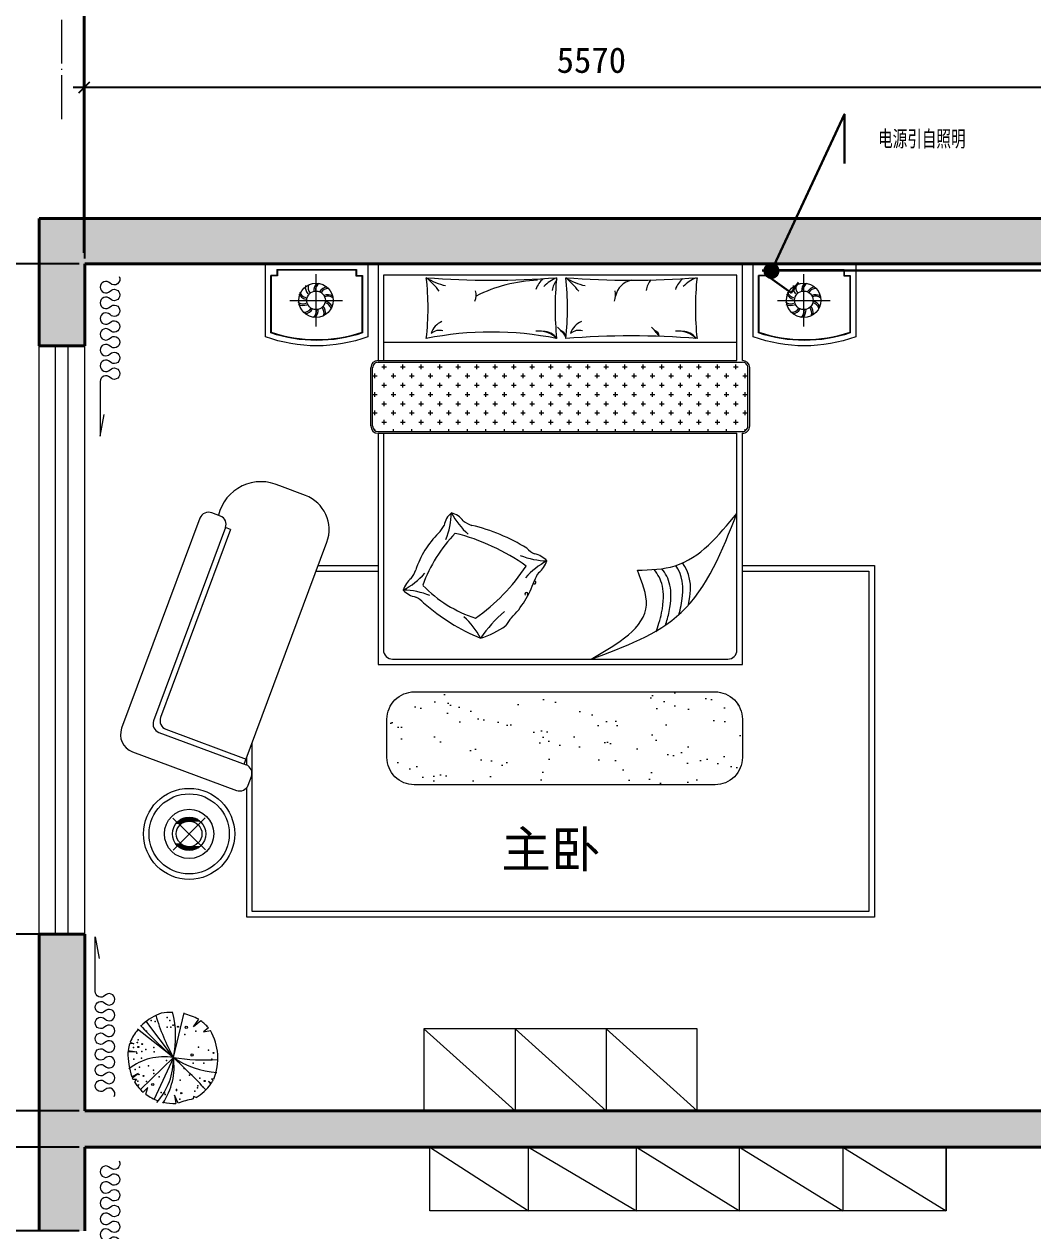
# Model space of a CAD drawing. Header units: millimetres. Extents: x -64529 to 3079702, y -28926 to 77119.
# Drawn here: x -35670 to -30133, y -16169 to -9542 of the extents above; entities that cross this region are included whole.
import ezdxf

# ---------------------------------------------------------------- set-up
doc = ezdxf.new("R2010")
doc.units = ezdxf.units.MM
doc.header["$LTSCALE"] = 10
doc.linetypes.add('ACAD_ISO04W100', pattern=[30.5, 24, -3, 0.5, -3])
doc.layers.get('0').update_dxf_attribs({"color": 255})
doc.layers.get('Defpoints').update_dxf_attribs({"color": 255})
for name, color, linetype, lineweight in [('1浅浅', 251, 'Continuous', 20), ('1灯位开关布线图', 1, 'Continuous', 30), ('A__轴线', 3, 'ACAD_ISO04W100', 0), ('平面', 45, 'Continuous', 5)]:
    doc.layers.add(name, color=color, linetype=linetype, lineweight=lineweight)
doc.styles.add('_THVAC_DIM', font='SIMPLEX', dxfattribs={"width": 0.8, "height": 3.5, "bigfont": 'HZTXT'})
doc.styles.get("Standard").update_dxf_attribs({"font": ''})
doc.styles.add('宋体', font='', dxfattribs={"height": 2.5})
doc.styles.get('Standard').set_extended_font_data('SimSun')
doc.styles.get('宋体').set_extended_font_data('SimSun')
doc.dimstyles.new('副本 外标注', dxfattribs={"dimtxt": 140, "dimasz": 60, "dimexe": 30, "dimexo": 30, "dimgap": 80, "dimtad": 1, "dimtoh": 1, "dimdec": 0, "dimtxsty": 'Standard', "dimblk": 'OBLIQUE', "dimcen": 2.5, "dimdle": 60, "dimclrd": 250, "dimclre": 250, "dimclrt": 44, "dimadec": 0, "dimazin": 0, "dimtfac": 1, "dimtdec": 0, "dimtix": 1, "dimtmove": 0, "dimatfit": 3, "dimldrblk": 'DOTSMALL', "dimfxl": 1, "dimtfill": 1, "dimarcsym": 0})

# ---------------------------------------------------------------- blocks, each defined once
blk = doc.blocks.new('20180504.162427')
h = blk.add_hatch(color=7)
h.dxf.hatch_style = 1
edge = h.paths.add_edge_path()
edge.add_arc((38.5, 38.5), 38.5, 0, 360)
at = {"color": 7}
for p, q in [((76.3, 31.3), (159.5, 147.4)), ((159.5, 147.4), (101.3, 187.2))]:
    blk.add_line(p, q, dxfattribs=at)
blk.add_circle((38.5, 38.5), 38.5, dxfattribs=at)
blk = doc.blocks.new('rrewrtewt')
at = {"layer": '平面', "color": 251, "lineweight": 0}
for p, q in [((-1155834.5, 745748.4), (-1155838, 745823.6)), ((-1155823.1, 745819.3), (-1155834.5, 745748.4)), ((-1155882.2, 745446), (-1156144.8, 745717.9)), ((-1156105.4, 745729.1), (-1156117.8, 745741.6)), ((-1156112.2, 745746), (-1156105.4, 745729.1)), ((-1156061.2, 745749.2), (-1156081, 745767.5)), ((-1156061.2, 745778.9), (-1156061.2, 745749.2)), ((-1156048.1, 745785.7), (-1156014, 745737.3)), ((-1156014, 745737.3), (-1156041.3, 745788.9)), ((-1155882.2, 745446), (-1155648.3, 745742.9)), ((-1155770.5, 745771), (-1155766.1, 745805.7)), ((-1155755.6, 745802.2), (-1155770.5, 745771)), ((-1156184.4, 745673.1), (-1156129.5, 745656.2)), ((-1156129.5, 745656.2), (-1156166.8, 745694.8)), ((-1155882.2, 745446), (-1155579.3, 745672.2)), ((-1155882.2, 745446), (-1156225.7, 745603.8)), ((-1155517.6, 745545.6), (-1155523.7, 745565.8)), ((-1155517.6, 745545.6), (-1155517.6, 745545.6)), ((-1156191.5, 745438), (-1156259.7, 745425.8)), ((-1156258, 745405.6), (-1156191.5, 745438)), ((-1155882.2, 745446), (-1155514.7, 745357.7)), ((-1156202.1, 745281.4), (-1156223.6, 745283.8)), ((-1156211.1, 745259.7), (-1156202.1, 745281.4)), ((-1155578.5, 745221), (-1155627.9, 745281)), ((-1155627.9, 745281), (-1155567, 745237.3)), ((-1156078.6, 745156.4), (-1156100.5, 745137.4)), ((-1156093.6, 745132.6), (-1156078.6, 745156.4)), ((-1156058.8, 745130.8), (-1156072.4, 745119.3)), ((-1156060.2, 745112.5), (-1156058.8, 745130.8)), ((-1155638.6, 745157), (-1155670.2, 745197.1)), ((-1155670.2, 745197.1), (-1155659, 745140.9))]:
    blk.add_line(p, q, dxfattribs=at)
for centre, radius in [((-1156020.8, 745730.6), 2.76), ((-1155794.8, 745735.1), 4.6), ((-1155757.8, 745742.2), 2.76), ((-1156104.6, 745615.7), 9.2), ((-1156033.9, 745691.3), 3.9), ((-1155770.9, 745702.9), 3.9), ((-1155615.3, 745447.3), 2.76), ((-1156175.6, 745380.6), 4.6), ((-1155632.3, 745339.7), 9.2), ((-1155628.4, 745408), 3.9), ((-1155860.5, 745291.7), 9.2), ((-1156075.3, 745188.8), 4.6), ((-1155844.2, 745116.2), 4.6)]:
    blk.add_circle(centre, radius, dxfattribs=at)
for centre, radius, start, end in [((-1155840.9, 745187.4), 633.9, 89.71384, 108.42075), ((-1156345.9, 745523.2), 470.1, 350.54413, 37.95946), ((-1155882.2, 745446), 378, 72.11954, 81.00744), ((-1155882.2, 745446), 378, 128.5615, 138.83567), ((-1155882.2, 745446), 378, 121.72693, 127.47678), ((-1155882.2, 745446), 378, 116.02716, 118.25792), ((-1152767, 742682), 4164.6, 133.21672, 138.41891), ((-1155932.8, 745396.4), 442.8, 50.60469, 66.41275), ((-1155932.8, 745396.4), 442.8, 22.50201, 45.63515), ((-1155882.2, 745446), 378, 143.07657, 160.66102), ((-1155882.2, 745446), 378, 167.34057, 183.06105), ((-1155959.1, 745965.9), 525.6, 235.23567, 278.41604), ((-1155896.2, 745976.7), 530.9, 227.78104, 271.51398), ((-1154992.6, 743806.3), 1865.5, 106.85193, 118.48157), ((-1155993.8, 745463.9), 483.2, 358.66897, 9.73409), ((-1159194.6, 748481.7), 4493.1, 312.67422, 317.49589), ((-1155283.2, 745041.5), 722.8, 145.97146, 176.28868), ((-1154274.6, 745196.9), 1626.8, 171.19258, 184.12369), ((-1155710.4, 746221), 793.8, 257.49803, 285.04647), ((-1156961.2, 745141.3), 751.3, 10.93812, 20.60135), ((-1155993.8, 745463.9), 483.2, 332.02933, 347.51674), ((-1155882.2, 745446), 378, 209.52792, 234.71856), ((-1155882.2, 745446), 378, 310.12457, 323.46903), ((-1155882.2, 745446), 378, 235.99754, 239.78923), ((-1155889.1, 745544), 464.1, 248.3732, 299.72978)]:
    blk.add_arc(centre, radius, start, end, dxfattribs=at)
for p in [(-1156076.4, 745737.9), (-1155981.9, 745760.6), (-1155961.6, 745726.2), (-1155894.6, 745772.5), (-1155845.2, 745748.1), (-1155799, 745773.3), (-1155737.2, 745736), (-1156080, 745667.3), (-1155950.2, 745649.8), (-1155888.4, 745710), (-1155831.2, 745705.6), (-1155815.2, 745672.6), (-1155665.6, 745667.7), (-1155577.7, 745629.1), (-1156172.9, 745519.8), (-1156169.6, 745546.6), (-1156041.2, 745563.7), (-1156013, 745607.6), (-1155985.9, 745609.2), (-1155836.4, 745604.3), (-1155800.6, 745607.6), (-1155586.1, 745595.6), (-1156186.4, 745513.1), (-1156152.8, 745421.2), (-1156144.5, 745419.9), (-1155907.9, 745503.6), (-1155882.2, 745446), (-1155882.2, 745446), (-1155632.7, 745467.7), (-1155631.5, 745497.1), (-1155577.8, 745475.9), (-1155552.6, 745496.4), (-1156226, 745393.6), (-1156069.2, 745390), (-1155972.9, 745357.9), (-1155693.3, 745352.4), (-1156159.8, 745268.5), (-1156132.3, 745248.4), (-1156116, 745243.5), (-1156052.5, 745229.5), (-1156028.1, 745312.4), (-1155927.4, 745282.5), (-1155797.1, 745239.7), (-1155664, 745261.4), (-1156125.7, 745201.8), (-1155928.8, 745195.8), (-1155894.6, 745129.2), (-1155821.4, 745156.8)]:
    blk.add_point(p, dxfattribs=at)
blk = doc.blocks.new('_Oblique')
at = {"color": 0, "linetype": 'ByBlock', "lineweight": -2}
blk.add_line((-0.5, -0.5), (0.5, 0.5), dxfattribs=at)
blk = doc.blocks.new('*D739')
at = {"layer": '1浅浅', "color": 250, "lineweight": -2, "transparency": 16777216}
for p, q in [((-36545.5, -16229.2), (-36545.5, -15649.2)), ((-35368, -15709.2), (-36575.5, -15709.2)), ((-35368, -16169.2), (-36575.5, -16169.2))]:
    blk.add_line(p, q, dxfattribs=at)
at = {"layer": 'Defpoints', "color": 0, "lineweight": 30, "transparency": 16777216}
for p in [(-36545.5, -15709.2), (-35338, -15709.2), (-35338, -16169.2)]:
    blk.add_point(p, dxfattribs=at)
at = {"layer": '1浅浅', "color": 250, "lineweight": -2, "transparency": 16777216, "xscale": 60, "yscale": 60, "zscale": 60}
for p, rotation in [((-36545.5, -15709.2), 90), ((-36545.5, -16169.2), 270)]:
    blk.add_blockref('_Oblique', p, dxfattribs=dict(at, rotation=rotation))
at = {"layer": '1浅浅', "color": 44, "transparency": 16777216, "insert": (-36695.5, -15939.2), "char_height": 140, "attachment_point": 5, "rotation": 90, "bg_fill": 3, "box_fill_scale": 1.1, "bg_fill_color": 256, "bg_fill_true_color": 13158600, "bg_fill_transparency": 10744012}
blk.add_mtext('460', dxfattribs=at)
blk = doc.blocks.new('_DotSmall')
at = {"color": 0, "linetype": 'ByBlock', "const_width": 0.5}
blk.add_lwpolyline([(-0.0625, 0, 1), (0.0625, 0, 1)], format="xyb", close=True, dxfattribs=at)
blk = doc.blocks.new('*D740')
at = {"layer": '1浅浅', "color": 250, "lineweight": -2, "transparency": 16777216}
for p, q in [((-36362.5, -15569.2), (-36362.5, -14479.2)), ((-35368, -14539.2), (-36392.5, -14539.2)), ((-35368, -15509.2), (-36392.5, -15509.2))]:
    blk.add_line(p, q, dxfattribs=at)
at = {"layer": 'Defpoints', "color": 0, "lineweight": 30, "transparency": 16777216}
for p in [(-36362.5, -14539.2), (-35338, -14539.2), (-35338, -15509.2)]:
    blk.add_point(p, dxfattribs=at)
at = {"layer": '1浅浅', "color": 250, "lineweight": -2, "transparency": 16777216, "xscale": 60, "yscale": 60, "zscale": 60}
for p, rotation in [((-36362.5, -14539.2), 90), ((-36362.5, -15509.2), 270)]:
    blk.add_blockref('_Oblique', p, dxfattribs=dict(at, rotation=rotation))
at = {"layer": '1浅浅', "color": 44, "transparency": 16777216, "insert": (-36512.5, -15024.2), "char_height": 140, "attachment_point": 5, "rotation": 90, "bg_fill": 3, "box_fill_scale": 1.1, "bg_fill_color": 256, "bg_fill_true_color": 13158600, "bg_fill_transparency": 3955916}
blk.add_mtext('970', dxfattribs=at)
blk = doc.blocks.new('*D745')
at = {"layer": '1浅浅', "color": 250, "lineweight": -2, "transparency": 16777216}
for p, q in [((-36807.8, -21429.2), (-36807.8, -15649.2)), ((-35368, -15709.2), (-36837.8, -15709.2)), ((-35368, -21369.2), (-36837.8, -21369.2))]:
    blk.add_line(p, q, dxfattribs=at)
at = {"layer": 'Defpoints', "color": 0, "lineweight": 30, "transparency": 16777216}
for p in [(-36807.8, -15709.2), (-35338, -15709.2), (-35338, -21369.2)]:
    blk.add_point(p, dxfattribs=at)
at = {"layer": '1浅浅', "color": 250, "lineweight": -2, "transparency": 16777216, "xscale": 60, "yscale": 60, "zscale": 60}
for p, rotation in [((-36807.8, -15709.2), 90), ((-36807.8, -21369.2), 270)]:
    blk.add_blockref('_Oblique', p, dxfattribs=dict(at, rotation=rotation))
at = {"layer": '1浅浅', "color": 44, "transparency": 16777216, "insert": (-36957.8, -18539.2), "char_height": 140, "attachment_point": 5, "rotation": 90, "bg_fill": 3, "box_fill_scale": 1.1, "bg_fill_color": 256, "bg_fill_true_color": 13158600, "bg_fill_transparency": 10750780}
blk.add_mtext('5480', dxfattribs=at)
blk = doc.blocks.new('*D746')
at = {"layer": '1浅浅', "color": 250, "lineweight": -2, "transparency": 16777216}
for p, q in [((-36808.5, -10799.2), (-36808.5, -15569.2)), ((-35368, -10859.2), (-36838.5, -10859.2)), ((-35368, -15509.2), (-36838.5, -15509.2))]:
    blk.add_line(p, q, dxfattribs=at)
at = {"layer": 'Defpoints', "color": 0, "lineweight": 30, "transparency": 16777216}
for p in [(-35338, -10859.2), (-36808.5, -15509.2), (-35338, -15509.2)]:
    blk.add_point(p, dxfattribs=at)
at = {"layer": '1浅浅', "color": 250, "lineweight": -2, "transparency": 16777216, "xscale": 60, "yscale": 60, "zscale": 60}
for p, rotation in [((-36808.5, -10859.2), 90), ((-36808.5, -15509.2), 270)]:
    blk.add_blockref('_Oblique', p, dxfattribs=dict(at, rotation=rotation))
at = {"layer": '1浅浅', "color": 44, "transparency": 16777216, "insert": (-36958.5, -13184.2), "char_height": 140, "attachment_point": 5, "rotation": 90, "bg_fill": 3, "box_fill_scale": 1.1, "bg_fill_color": 256, "bg_fill_true_color": 13158600, "bg_fill_transparency": 16434896}
blk.add_mtext('4650', dxfattribs=at)
blk = doc.blocks.new('*D747')
at = {"layer": '1浅浅', "color": 250, "lineweight": -2, "transparency": 16777216}
for p, q in [((-35341.9, -10797.6), (-35341.9, -9861.1)), ((-29771.9, -10797.6), (-29771.9, -9861.1)), ((-29711.9, -9891.1), (-35401.9, -9891.1))]:
    blk.add_line(p, q, dxfattribs=at)
at = {"layer": 'Defpoints', "color": 0, "lineweight": 30, "transparency": 16777216}
for p in [(-35341.9, -9891.1), (-35341.9, -10827.6), (-29771.9, -10827.6)]:
    blk.add_point(p, dxfattribs=at)
at = {"layer": '1浅浅', "color": 250, "lineweight": -2, "transparency": 16777216, "xscale": 60, "yscale": 60, "zscale": 60, "rotation": 180}
blk.add_blockref('_Oblique', (-35341.9, -9891.1), dxfattribs=at)
at = {"layer": '1浅浅', "color": 250, "lineweight": -2, "transparency": 16777216, "xscale": 60, "yscale": 60, "zscale": 60}
blk.add_blockref('_Oblique', (-29771.9, -9891.1), dxfattribs=at)
at = {"layer": '1浅浅', "color": 44, "transparency": 16777216, "insert": (-32556.9, -9741.1), "char_height": 140, "attachment_point": 5, "bg_fill": 3, "box_fill_scale": 1.1, "bg_fill_color": 256, "bg_fill_true_color": 13158600, "bg_fill_transparency": 3211264}
blk.add_mtext('5570', dxfattribs=at)
blk = doc.blocks.new('*D748')
at = {"layer": '1浅浅', "color": 250, "lineweight": -2, "transparency": 16777216}
for p, q in [((-35338, -10829.2), (-35338, -8928)), ((-17858, -10829.2), (-17858, -8928)), ((-35398, -8958), (-17798, -8958))]:
    blk.add_line(p, q, dxfattribs=at)
at = {"layer": 'Defpoints', "color": 0, "lineweight": 30, "transparency": 16777216}
for p in [(-17858, -8958), (-35338, -10859.2), (-17858, -10859.2)]:
    blk.add_point(p, dxfattribs=at)
at = {"layer": '1浅浅', "color": 250, "lineweight": -2, "transparency": 16777216, "xscale": 60, "yscale": 60, "zscale": 60, "rotation": 180}
blk.add_blockref('_Oblique', (-35338, -8958), dxfattribs=at)
at = {"layer": '1浅浅', "color": 250, "lineweight": -2, "transparency": 16777216, "xscale": 60, "yscale": 60, "zscale": 60}
blk.add_blockref('_Oblique', (-17858, -8958), dxfattribs=at)
at = {"layer": '1浅浅', "color": 44, "transparency": 16777216, "insert": (-26598, -8808), "char_height": 140, "attachment_point": 5, "bg_fill": 3, "box_fill_scale": 1.1, "bg_fill_color": 256, "bg_fill_true_color": 13158600, "bg_fill_transparency": 14234132}
blk.add_mtext('17330', dxfattribs=at)
blk = doc.blocks.new('*D751')
at = {"layer": '1浅浅', "color": 250, "lineweight": -2, "transparency": 16777216}
for p, q in [((-35401.9, -9393.5), (-29711.9, -9393.5)), ((-35341.9, -10797.6), (-35341.9, -9363.5)), ((-29771.9, -10797.6), (-29771.9, -9363.5))]:
    blk.add_line(p, q, dxfattribs=at)
at = {"layer": 'Defpoints', "color": 0, "lineweight": 30, "transparency": 16777216}
for p in [(-29771.9, -9393.5), (-35341.9, -10827.6), (-29771.9, -10827.6)]:
    blk.add_point(p, dxfattribs=at)
at = {"layer": '1浅浅', "color": 250, "lineweight": -2, "transparency": 16777216, "xscale": 60, "yscale": 60, "zscale": 60, "rotation": 180}
blk.add_blockref('_Oblique', (-35341.9, -9393.5), dxfattribs=at)
at = {"layer": '1浅浅', "color": 250, "lineweight": -2, "transparency": 16777216, "xscale": 60, "yscale": 60, "zscale": 60}
blk.add_blockref('_Oblique', (-29771.9, -9393.5), dxfattribs=at)
at = {"layer": '1浅浅', "color": 44, "transparency": 16777216, "insert": (-32556.9, -9243.5), "char_height": 140, "attachment_point": 5, "bg_fill": 3, "box_fill_scale": 1.1, "bg_fill_color": 256, "bg_fill_true_color": 13158600, "bg_fill_transparency": 14241356}
blk.add_mtext('5570', dxfattribs=at)
blk = doc.blocks.new('*D764')
at = {"layer": '1浅浅', "color": 250, "lineweight": -2, "transparency": 16777216}
for p, q in [((-36808.5, -15509.2), (-36808.5, -15449.2)), ((-35368, -15509.2), (-36838.5, -15509.2)), ((-36808.5, -15509.2), (-36808.5, -15709.2)), ((-35368, -15709.2), (-36838.5, -15709.2)), ((-36808.5, -15709.2), (-36808.5, -15769.2))]:
    blk.add_line(p, q, dxfattribs=at)
at = {"layer": 'Defpoints', "color": 0, "lineweight": 30, "transparency": 16777216}
for p in [(-35338, -15509.2), (-36808.5, -15709.2), (-35338, -15709.2)]:
    blk.add_point(p, dxfattribs=at)
at = {"layer": '1浅浅', "color": 250, "lineweight": -2, "transparency": 16777216, "xscale": 60, "yscale": 60, "zscale": 60}
for p, rotation in [((-36808.5, -15509.2), 270), ((-36808.5, -15709.2), 90)]:
    blk.add_blockref('_Oblique', p, dxfattribs=dict(at, rotation=rotation))
at = {"layer": '1浅浅', "color": 44, "transparency": 16777216, "insert": (-36958.5, -15609.2), "char_height": 140, "attachment_point": 5, "rotation": 90, "bg_fill": 3, "box_fill_scale": 1.1, "bg_fill_color": 256, "bg_fill_true_color": 13158600, "bg_fill_transparency": 16434896}
blk.add_mtext('200', dxfattribs=at)
blk = doc.blocks.new('20180421.144813')
at = {"layer": 'A__轴线'}
blk.add_line((3099.5, 18862.8), (3099.5, 20468.2), dxfattribs=at)

msp = doc.modelspace()

# ---------------------------------------------------------------- hatches: boundary and pattern name
at = {"layer": '1浅浅'}
h = msp.add_hatch(color=251, dxfattribs=at)
h.dxf.hatch_style = 1
h.paths.add_polyline_path([(-35588, -10609.2), (-17608, -10609.2), (-17608, -11309.2), (-17858, -11309.2), (-17858, -10859.2), (-35338, -10859.2), (-35338, -11309.2), (-35588, -11309.2)])
h = msp.add_hatch(dxfattribs=at)
h.set_pattern_fill('CROSS', color=251, scale=8)
h.set_pattern_definition([(0, (-33757.65, -11779.18), (50.8, 50.8), [25.4, -76.2]), (90, (-33744.95, -11791.88), (-50.8, 50.8), [25.4, -76.2])])
h.paths.add_polyline_path([(-31727.7, -11779.2, 0.410084), (-31697.7, -11749), (-31697.7, -11429.4, 0.410199), (-31727.7, -11399.2), (-33727.7, -11399.2, 0.410199), (-33757.7, -11429.4), (-33757.7, -11749, 0.410084), (-33727.7, -11779.2)])
at = {"layer": '1浅浅', "lineweight": 5}
h = msp.add_hatch(dxfattribs=at)
h.set_pattern_fill('AR-SAND', color=251, scale=100, angle=-126.84982, style=0)
h.set_pattern_definition([(269.349818, (-2550936.82, 2398673.3), (-200.614589, -140.353548), [0, -193.04, 0, -215.9, 0, -206.375]), (299.349818, (-2550936.82, 2398673.3), (-152.011425, -394.803595), [0, -104.14, 0, -173.99, 0, -66.675]), (339.349818, (-2551030.5, 2398798.3), (236.611789, -316.911044), [0, -63.5, 0, -228.6, 0, -298.45]), (349.349818, (-2551030.5, 2398798.3), (139.764723, -372.350382), [0, -31.75, 0, -149.86, 0, -171.45])])
h.paths.add_polyline_path([(-33528.8, -13719.4, -0.414214), (-33678.8, -13569.4), (-33678.8, -13359.2, -0.414214), (-33528.8, -13209.2), (-31878, -13209.2, -0.414214), (-31728, -13359.2), (-31728, -13569.4, -0.414214), (-31878, -13719.4)])
at = {"layer": '1浅浅'}
h = msp.add_hatch(color=251, dxfattribs=at)
h.dxf.hatch_style = 1
h.paths.add_polyline_path([(-35588, -14539.2), (-35338, -14539.2), (-35338, -16169.2), (-35588, -16169.2)])
h = msp.add_hatch(color=251, dxfattribs=at)
h.dxf.hatch_style = 1
h.paths.add_polyline_path([(-35338, -15509.2), (-29568, -15509.2), (-29568, -15709.2), (-35338, -15709.2)])

# ---------------------------------------------------------------- linework, layer by layer
at = {"layer": '1浅浅', "color": 251, "lineweight": 40}
for p, q in [((-35588, -10609.2), (-17608, -10609.2)), ((-35588, -10609.2), (-35588, -11309.2)), ((-35338, -10859.2), (-25588, -10859.2)), ((-35338, -10859.2), (-35338, -11309.2)), ((-35588, -11309.2), (-35338, -11309.2)), ((-35588, -14539.2), (-35338, -14539.2)), ((-35588, -14539.2), (-35588, -16169.2)), ((-35338, -14539.2), (-35338, -15509.2)), ((-35338, -15509.2), (-29768, -15509.2)), ((-35338, -15709.2), (-29568, -15709.2)), ((-35338, -15709.2), (-35338, -16169.2))]:
    msp.add_line(p, q, dxfattribs=at)
at = {"layer": '1浅浅', "color": 251, "lineweight": 20}
for p, q in [((-33728, -10859.2), (-33728, -11389.2)), ((-33728, -10859.2), (-31728, -10859.2)), ((-31728, -11389.2), (-31728, -10859.2)), ((-33727.7, -11389.2), (-31758, -11389.2)), ((-33767.7, -11749), (-33767.7, -11429.4)), ((-31687.7, -11749), (-31687.7, -11429.4)), ((-33728, -11789.2), (-33728, -13059.2)), ((-33727.7, -11789.2), (-31758, -11789.2)), ((-31728, -13059.2), (-31728, -11789.2)), ((-34126.6, -12130.7), (-34267.2, -12078.4)), ((-34706.3, -12255.1), (-35135.4, -13409.3)), ((-34593.5, -12243.7), (-34640.4, -12226.3)), ((-34565.7, -12307.4), (-34960, -13367.8)), ((-34461.9, -13606.3), (-34008.8, -12387.8)), ((-33728, -13059.2), (-31728, -13059.2)), ((-34930.5, -13432.1), (-34452.5, -13609.8)), ((-35076.5, -13537.8), (-34504.8, -13750.4)), ((-34440.5, -13721), (-34423, -13674.1)), ((-32975.7, -15059.2), (-32975.7, -15509.2)), ((-32475.7, -15059.2), (-32475.7, -15509.2)), ((-32902.5, -16059.2), (-32902.5, -15709.2)), ((-32309.5, -16059.2), (-32309.5, -15709.2)), ((-31176.4, -15709.2), (-31176.4, -16059.2)), ((-30609.9, -16059.2), (-30609.9, -15709.2))]:
    msp.add_line(p, q, dxfattribs=at)
at = {"layer": '1浅浅', "color": 251, "lineweight": 5}
for p, q in [((-34282.9, -10922.2), (-34315.9, -10922.2)), ((-34279.9, -10925.2), (-34315.9, -10925.2)), ((-34282.9, -10889.2), (-34282.9, -10922.2)), ((-34279.9, -10889.2), (-34279.9, -10925.2)), ((-34068, -11203.4), (-34068, -10915)), ((-33849.2, -10889.2), (-33849.2, -10925.2)), ((-33849.2, -10925.2), (-33813.2, -10925.2)), ((-33846.2, -10889.2), (-33846.2, -10922.2)), ((-33846.2, -10922.2), (-33813.2, -10922.2)), ((-33698, -10921), (-33698, -11389.2)), ((-31758, -11389.2), (-31758, -10921)), ((-31605.6, -10922.2), (-31638.6, -10922.2)), ((-31602.6, -10925.2), (-31638.6, -10925.2)), ((-31605.6, -10889.2), (-31605.6, -10922.2)), ((-31602.6, -10889.2), (-31602.6, -10925.2)), ((-31390.8, -11203.4), (-31390.8, -10915)), ((-31171.9, -10889.2), (-31171.9, -10925.2)), ((-31171.9, -10925.2), (-31135.9, -10925.2)), ((-31168.9, -10889.2), (-31168.9, -10922.2)), ((-31168.9, -10922.2), (-31135.9, -10922.2)), ((-34212.2, -11059.2), (-33923.8, -11059.2)), ((-31535, -11059.2), (-31246.6, -11059.2)), ((-33757.7, -11749), (-33757.7, -11429.4)), ((-31697.7, -11749), (-31697.7, -11429.4)), ((-33727.7, -11779.2), (-31727.7, -11779.2)), ((-33698, -11789.2), (-33698, -12979.2)), ((-31758, -12979.2), (-31758, -11789.2)), ((-34537.6, -12317.9), (-34921.4, -13350.1)), ((-34537.6, -12317.9), (-34565.7, -12307.4)), ((-33648, -13029.2), (-31808, -13029.2)), ((-34891.9, -13414.4), (-34451.4, -13578.2)), ((-34855.1, -13902.7), (-34674.5, -14075.9)), ((-34676.3, -13900.8), (-34853.3, -14077.7)), ((-34711.3, -13914.8), (-34818.3, -13914.8)), ((-34714.4, -13912.6), (-34815.2, -13912.6)), ((-34717.7, -13910.5), (-34811.8, -13910.5)), ((-34721.5, -13908.4), (-34808.1, -13908.4)), ((-34805.9, -13907.3), (-34805.9, -13932)), ((-34725.7, -13906.3), (-34803.9, -13906.3)), ((-34803.8, -13906.2), (-34803.8, -13930.5)), ((-34801.6, -13905.3), (-34801.6, -13929.2)), ((-34799.5, -13904.4), (-34799.5, -13927.9)), ((-34730.6, -13904.2), (-34799, -13904.2)), ((-34797.4, -13903.5), (-34797.4, -13926.8)), ((-34795.3, -13902.8), (-34795.3, -13925.7)), ((-34793.2, -13902), (-34793.2, -13924.7)), ((-34736.4, -13902), (-34793.2, -13902)), ((-34791.1, -13901.4), (-34791.1, -13923.8)), ((-34788.9, -13900.8), (-34788.9, -13923)), ((-34786.8, -13900.2), (-34770.5, -13922.3)), ((-34784.7, -13899.7), (-34784.7, -13921.6)), ((-34782.6, -13899.3), (-34782.6, -13921)), ((-34780.5, -13898.9), (-34780.5, -13920.5)), ((-34778.3, -13898.5), (-34778.3, -13920.1)), ((-34776.2, -13898.3), (-34776.2, -13919.7)), ((-34774.1, -13898), (-34774.1, -13919.4)), ((-34772, -13897.8), (-34772, -13919.1)), ((-34769.9, -13897.7), (-34769.9, -13918.9)), ((-34767.7, -13897.6), (-34767.7, -13918.8)), ((-34765.6, -13897.5), (-34765.6, -13918.8)), ((-34763.5, -13897.5), (-34763.5, -13918.8)), ((-34761.4, -13897.6), (-34761.4, -13918.8)), ((-34759.3, -13897.7), (-34759.3, -13919)), ((-34757.1, -13897.9), (-34757.1, -13919.2)), ((-34755, -13898.1), (-34755, -13919.4)), ((-34752.9, -13898.3), (-34752.9, -13919.8)), ((-34750.8, -13898.6), (-34750.8, -13920.2)), ((-34805.5, -13931.7), (-34836.2, -13931.7)), ((-34802.3, -13929.6), (-34834.4, -13929.6)), ((-34798.7, -13927.5), (-34832.6, -13927.5)), ((-34794.6, -13925.3), (-34830.6, -13925.3)), ((-34789.5, -13923.2), (-34828.5, -13923.2)), ((-34782.9, -13921.1), (-34826.2, -13921.1)), ((-34770.6, -13919), (-34823.7, -13919)), ((-34708.4, -13916.9), (-34821.1, -13916.9)), ((-34705.8, -13919), (-34759, -13919)), ((-34806.5, -14046.1), (-34836.8, -14046.1)), ((-34805.5, -14046.9), (-34836.2, -14046.9)), ((-34803.5, -14048.3), (-34835.1, -14048.3)), ((-34805.9, -14046.6), (-34805.9, -14071.3)), ((-34805.9, -14071.3), (-34805.9, -14046.6)), ((-34803.8, -14072.3), (-34803.8, -14048.1)), ((-34802.3, -14049), (-34834.4, -14049)), ((-34800, -14050.4), (-34833.2, -14050.4)), ((-34798.7, -14051.1), (-34832.6, -14051.1)), ((-34796.1, -14052.5), (-34831.3, -14052.5)), ((-34794.6, -14053.2), (-34830.6, -14053.2)), ((-34791.4, -14054.6), (-34829.2, -14054.6)), ((-34789.5, -14055.3), (-34828.5, -14055.3)), ((-34785.4, -14056.7), (-34827, -14056.7)), ((-34782.9, -14057.5), (-34826.2, -14057.5)), ((-34776.4, -14058.8), (-34824.6, -14058.8)), ((-34770.6, -14059.6), (-34823.7, -14059.6)), ((-34707.5, -14061), (-34822, -14061)), ((-34708.4, -14061.7), (-34821.1, -14061.7)), ((-34710.3, -14063.1), (-34819.3, -14063.1)), ((-34711.3, -14063.8), (-34818.3, -14063.8)), ((-34713.3, -14065.2), (-34816.3, -14065.2)), ((-34714.4, -14065.9), (-34815.2, -14065.9)), ((-34716.6, -14067.3), (-34813, -14067.3)), ((-34717.7, -14068), (-34811.8, -14068)), ((-34720.2, -14069.4), (-34809.4, -14069.4)), ((-34721.5, -14070.2), (-34808.1, -14070.2)), ((-34724.2, -14071.6), (-34805.4, -14071.6)), ((-34725.7, -14072.3), (-34803.9, -14072.3)), ((-34801.6, -14073.3), (-34801.6, -14049.4)), ((-34799.5, -14074.2), (-34799.5, -14050.7)), ((-34797.4, -14075), (-34797.4, -14051.8)), ((-34795.3, -14075.8), (-34795.3, -14052.9)), ((-34793.2, -14076.5), (-34793.2, -14053.8)), ((-34791.1, -14077.2), (-34791.1, -14054.7)), ((-34788.9, -14077.8), (-34788.9, -14055.5)), ((-34786.8, -14078.3), (-34786.8, -14056.3)), ((-34784.7, -14078.8), (-34784.7, -14056.9)), ((-34782.6, -14079.3), (-34782.6, -14057.5)), ((-34780.5, -14079.7), (-34780.5, -14058)), ((-34778.3, -14080), (-34778.3, -14058.5)), ((-34776.2, -14080.3), (-34776.2, -14058.9)), ((-34774.1, -14080.5), (-34774.1, -14059.2)), ((-34772, -14080.7), (-34772, -14059.4)), ((-34769.9, -14080.9), (-34769.9, -14059.6)), ((-34767.7, -14081), (-34767.7, -14059.7)), ((-34765.6, -14081), (-34765.6, -14059.8)), ((-34763.5, -14081), (-34763.5, -14059.8)), ((-34761.4, -14081), (-34761.4, -14059.7)), ((-34759.3, -14080.9), (-34759.3, -14059.6)), ((-34705.8, -14059.6), (-34759, -14059.6)), ((-34757.1, -14080.7), (-34757.1, -14059.4)), ((-34755, -14080.5), (-34755, -14059.1)), ((-34752.9, -14080.3), (-34752.9, -14058.8)), ((-34750.8, -14079.9), (-34750.8, -14058.4)), ((-33475.7, -15059.2), (-32975.7, -15509.2)), ((-32975.7, -15059.2), (-32475.7, -15509.2)), ((-32475.7, -15059.2), (-31975.7, -15509.2)), ((-33443, -15709.2), (-32902.5, -16059.2)), ((-32902.5, -15709.2), (-32309.5, -16059.2)), ((-32309.5, -15709.2), (-31743, -16059.2)), ((-31743, -15709.2), (-31176.4, -16059.2)), ((-31176.4, -15709.2), (-30609.9, -16059.2))]:
    msp.add_line(p, q, dxfattribs=at)
at = {"layer": '1浅浅', "color": 251, "lineweight": 0}
for p, q in [((-32878, -10921), (-33698, -10921)), ((-32878, -10921), (-33653.4, -10921)), ((-31758, -10921), (-32878, -10921)), ((-35498, -14539.2), (-35498, -11309.2)), ((-35428, -14539.2), (-35428, -11309.2)), ((-33698, -11289.2), (-31758, -11289.2)), ((-33727.7, -11399.2), (-31727.7, -11399.2))]:
    msp.add_line(p, q, dxfattribs=at)
at = {"layer": '1浅浅', "color": 251, "lineweight": 15}
for p, q in [((-35588, -14539.2), (-35588, -11309.2)), ((-35338, -14539.2), (-35338, -11309.2))]:
    msp.add_line(p, q, dxfattribs=at)
at = {"layer": '1浅浅', "color": 251, "lineweight": 15, "ltscale": 50}
msp.add_line((-31743, -16059.2), (-31743, -15709.2), dxfattribs=at)
at = {"layer": '1浅浅', "color": 251, "lineweight": 20}
for points in [[(-34345.9, -11259.2), (-34345.9, -10859.2), (-33783.2, -10859.2), (-33783.2, -11259.2, -0.177717)], [(-31668.6, -11259.2), (-31668.6, -10859.2), (-31105.9, -10859.2), (-31105.9, -11259.2, -0.177717)], [(-31728, -13359.2), (-31728, -13569.4, -0.414214), (-31878, -13719.4), (-33528.8, -13719.4, -0.414214), (-33678.8, -13569.4), (-33678.8, -13359.2, -0.414214), (-33528.8, -13209.2), (-31878, -13209.2, -0.414214)]]:
    msp.add_lwpolyline(points, format="xyb", close=True, dxfattribs=at)
at = {"layer": '1浅浅', "color": 251, "ltscale": 0.5}
for points in [[(-35149.5, -10927.5, -0.892379), (-35199.1, -10965, 2.5), (-35199.1, -11008.2, -2.5), (-35199.1, -11051.4, 0.677033), (-35253.1, -11073, 0.677033), (-35199.1, -11094.6, -2.5), (-35199.1, -11137.8, 2.5), (-35199.1, -11181, -2.5), (-35199.1, -11224.2, 2.5), (-35199.1, -11267.4, -2.5), (-35199.1, -11310.6, 2.5), (-35199.1, -11353.8, -2.5), (-35199.1, -11397, 2.5), (-35199.1, -11440.2, -2.5), (-35199.1, -11483.4, 0.677033), (-35253.1, -11505), (-35253.1, -11805.3), (-35231.3, -11685.6)], [(-35177, -15432.1, 0.892379), (-35226.6, -15394.5, -2.5), (-35226.6, -15351.3, 2.5), (-35226.6, -15308.1, -0.677033), (-35280.6, -15286.5, -0.677033), (-35226.6, -15264.9, 2.5), (-35226.6, -15221.7, -2.5), (-35226.6, -15178.5, 2.5), (-35226.6, -15135.3, -2.5), (-35226.6, -15092.1, 2.5), (-35226.6, -15048.9, -2.5), (-35226.6, -15005.7, 2.5), (-35226.6, -14962.5, -2.5), (-35226.6, -14919.3, 2.5), (-35226.6, -14876.1, -0.677033), (-35280.6, -14854.5), (-35280.6, -14554.2), (-35258.8, -14673.9)], [(-35149.5, -15785, -0.892379), (-35199.1, -15822.5, 2.5), (-35199.1, -15865.7, -2.5), (-35199.1, -15908.9, 0.677033), (-35253.1, -15930.5, 0.677033), (-35199.1, -15952.1, -2.5), (-35199.1, -15995.3, 2.5), (-35199.1, -16038.5, -2.5), (-35199.1, -16081.7, 2.5), (-35199.1, -16124.9, -2.5), (-35199.1, -16168.1, 2.5), (-35199.1, -16211.3, -2.5), (-35199.1, -16254.5, 2.5), (-35199.1, -16297.7, -2.5), (-35199.1, -16340.9, 0.677033), (-35253.1, -16362.5), (-35253.1, -16662.8), (-35231.3, -16543.1)]]:
    msp.add_lwpolyline(points, format="xyb", dxfattribs=at)
at = {"layer": '1浅浅', "color": 251, "lineweight": 5}
for points in [[(-33813.2, -10922.2), (-33813.2, -11238.2, -0.162868), (-34315.9, -11238.2), (-34315.9, -10922.2)], [(-33816.2, -10922.2), (-33816.2, -11236.1, -0.161328), (-34312.9, -11236.1), (-34312.9, -10922.2)], [(-31135.9, -10922.2), (-31135.9, -11238.2, -0.162868), (-31638.6, -11238.2), (-31638.6, -10922.2)], [(-31138.9, -10922.2), (-31138.9, -11236.1, -0.161328), (-31635.6, -11236.1), (-31635.6, -10922.2)]]:
    msp.add_lwpolyline(points, format="xyb", dxfattribs=at)
for points in [[(-34282.9, -10889.2), (-33846.2, -10889.2)], [(-34282.9, -10892.2), (-33846.2, -10892.2)], [(-31605.6, -10889.2), (-31168.9, -10889.2)], [(-31605.6, -10892.2), (-31168.9, -10892.2)]]:
    msp.add_lwpolyline(points, dxfattribs=at)
at = {"layer": '1浅浅', "color": 251, "lineweight": 20}
for points in [[(-31728, -12515.9), (-31003.4, -12515.9), (-31003.4, -14446), (-34448.1, -14446), (-34448.1, -13994.4)], [(-34056.4, -12515.9), (-33728, -12515.9)], [(-31728, -12545.9), (-31033.4, -12545.9), (-31033.4, -14416), (-34418.1, -14416), (-34418.1, -13488.5)], [(-34067.5, -12545.9), (-33728, -12545.9)], [(-34448.1, -13611.7), (-34448.1, -13569.2)], [(-34448.1, -13994.4), (-34448.1, -13734.5)]]:
    msp.add_lwpolyline(points, dxfattribs=at)
for points in [[(-33475.7, -15509.2), (-31975.7, -15509.2), (-31975.7, -15059.2), (-33475.7, -15059.2)], [(-33443, -15709.2), (-30609.9, -15709.2), (-30609.9, -16059.2), (-33443, -16059.2)]]:
    msp.add_lwpolyline(points, close=True, dxfattribs=at)
at = {"layer": '1浅浅', "color": 251, "lineweight": 5}
for centre, radius in [((-34068, -11059.2), 94.2), ((-31390.8, -11059.2), 94.2), ((-34068, -11059.2), 51), ((-31390.8, -11059.2), 51), ((-34764.8, -13989.3), 220), ((-34764.8, -13989.3), 91.7), ((-34764.8, -13989.3), 70.5)]:
    msp.add_circle(centre, radius, dxfattribs=at)
at = {"layer": '1浅浅', "color": 251, "lineweight": 20}
for radius in [250, 135.5]:
    msp.add_circle((-34764.8, -13989.3), radius, dxfattribs=at)
at = {"layer": '1浅浅', "color": 251, "lineweight": 5}
for centre, radius, start, end in [((-34066.6, -10986), 60.5, 172.17003, 218.48975), ((-34065.6, -10989.9), 46.2, 160.30017, 220.53802), ((-34019.8, -11007), 60.5, 136.17003, 182.48975), ((-34025.4, -11004.6), 46.2, 124.30017, 184.53802), ((-33998.3, -11045.3), 60.5, 100.17003, 146.48975), ((-34001.4, -11040.1), 46.2, 88.30017, 148.53802), ((-31389.3, -10986), 60.5, 172.17003, 218.48975), ((-31388.4, -10989.9), 46.2, 160.30017, 220.53802), ((-31342.6, -11007), 60.5, 136.17003, 182.48975), ((-31348.1, -11004.6), 46.2, 124.30017, 184.53802), ((-31321.1, -11045.3), 60.5, 100.17003, 146.48975), ((-31324.2, -11040.1), 46.2, 88.30017, 148.53802), ((-34109.6, -10994.6), 60.5, 208.17003, 254.48975), ((-34113.6, -10999.1), 46.2, 196.30017, 256.53802), ((-34003.5, -11088.9), 60.5, 64.17003, 110.48975), ((-34002.9, -11082.9), 46.2, 52.30017, 112.53802), ((-34033.3, -11121.2), 60.5, 28.17003, 74.48975), ((-31432.4, -10994.6), 60.5, 208.17003, 254.48975), ((-31436.4, -10999.1), 46.2, 196.30017, 256.53802), ((-31326.3, -11088.9), 60.5, 64.17003, 110.48975), ((-31325.7, -11082.9), 46.2, 52.30017, 112.53802), ((-31356.1, -11121.2), 60.5, 28.17003, 74.48975), ((-34140, -11032.9), 46.2, 232.30017, 292.53802), ((-34139.4, -11026.8), 60.5, 244.17003, 290.48975), ((-34134.6, -11078.3), 46.2, 268.30017, 328.53802), ((-34137.7, -11073), 60.5, 280.17003, 326.48975), ((-34110.7, -11113.8), 46.2, 304.30017, 4.53802), ((-34116.3, -11111.4), 60.5, 316.17003, 2.48975), ((-34070.5, -11128.4), 46.2, 340.30017, 40.53802), ((-34076.4, -11129.7), 60.5, 352.17003, 38.48975), ((-34029.3, -11116.6), 46.2, 16.30017, 76.53802), ((-31462.8, -11032.9), 46.2, 232.30017, 292.53802), ((-31462.2, -11026.8), 60.5, 244.17003, 290.48975), ((-31457.4, -11078.3), 46.2, 268.30017, 328.53802), ((-31460.5, -11073), 60.5, 280.17003, 326.48975), ((-31433.5, -11113.8), 46.2, 304.30017, 4.53802), ((-31439, -11111.4), 60.5, 316.17003, 2.48975), ((-31393.2, -11128.4), 46.2, 340.30017, 40.53802), ((-31399.1, -11129.7), 60.5, 352.17003, 38.48975), ((-31352.1, -11116.6), 46.2, 16.30017, 76.53802), ((-33727.3, -11429.5), 30.3, 89.42774, 179.78587), ((-31728, -11429.5), 30.3, 0.21413, 90.57226), ((-33727.3, -11748.9), 30.3, 180.22534, 269.41641), ((-33737.7, -12215.1), 413.1, 337.6615, 358.52718), ((-32958.1, -12035.4), 413.1, 207.43255, 228.29822), ((-32740.2, -12889.8), 788.3, 135.63302, 160.24697), ((-33579, -13443.5), 1138.6, 54.31033, 76.0096), ((-33808.7, -11927.7), 1071.7, 305.1065, 326.52726), ((-32791.1, -12077.1), 413.1, 247.84796, 268.71363), ((-32608.9, -12856.2), 413.1, 117.619, 138.48468), ((-33780.7, -12284.1), 413.1, 297.619, 318.48468), ((-33598.4, -13063.1), 413.1, 67.84796, 88.71363), ((-32974.5, -12129.8), 708.8, 224.30906, 252.10147), ((-32870.3, -12607.7), 8.99, 232.81497, 87.63061), ((-32913.3, -12672.2), 8.29, 319.67079, 220.32921), ((-32575.8, -13309.4), 709.1, 130.24786, 146.16467), ((-33531.5, -13104.8), 413.1, 27.43255, 48.29822), ((-33648, -12979.2), 50, 180, 270), ((-31808, -12979.2), 50, 270, 0), ((-34874.5, -13367.6), 50, 159.60361, 249.6039)]:
    msp.add_arc(centre, radius, start, end, dxfattribs=at)
at = {"layer": '1浅浅', "color": 251, "lineweight": 0}
for centre, radius, start, end in [((-34884.1, -11101.8), 1430.7, 353.29311, 6.70689), ((-33105.3, -6407.9), 4541, 265.47989, 274.52011), ((-33285.5, -10655.3), 331.1, 237.53791, 257.5233), ((-33713.8, -11247.3), 400.6, 36.49353, 51.27919), ((-32820, -11771.7), 823.6, 92.30302, 116.63719), ((-32729.6, -11045.9), 139.9, 130.53543, 160.35581), ((-32642.4, -11163.8), 252, 114.64565, 134.15848), ((-32644, -11027.5), 130, 141.8174, 169.89867), ((-31150.2, -11101.8), 1606, 174.02798, 185.97202), ((-34118.6, -11101.8), 1430.7, 353.29311, 6.70689), ((-32337.3, -6343.9), 4605, 265.51143, 274.48857), ((-32948.3, -11247.3), 400.6, 36.49353, 51.27919), ((-32520, -10655.3), 331.1, 237.53791, 257.5233), ((-32315.5, -11056.8), 110.3, 101.52055, 168.86895), ((-32128.5, -11027.5), 130, 141.8174, 169.89867), ((-31964.1, -11045.9), 139.9, 130.53543, 160.35581), ((-31876.9, -11163.8), 252, 114.64565, 134.15848), ((-30379.7, -11101.8), 1606, 174.02798, 185.97202), ((-33272.1, -11029.8), 83.1, 335.89274, 16.11919), ((-32506.6, -11029.8), 83.1, 335.89274, 16.11919), ((-33331.6, -11276.6), 111.1, 114.2916, 160.9896), ((-32566.1, -11276.6), 111.1, 114.2916, 160.9896), ((-33105.3, -13047.3), 1814.1, 78.6224, 101.3776), ((-33389.2, -11299.9), 76, 76.48229, 128.55627), ((-32845.1, -11364.5), 136.7, 44.40604, 96.83423), ((-32819.6, -11316.9), 86.6, 33.63488, 90.84559), ((-33037.8, -11501.4), 417.5, 36.20852, 45.08491), ((-32729, -11254.7), 28, 353.75428, 77.21866), ((-32337.3, -15820), 4565.3, 85.47234, 94.52766), ((-32623.8, -11299.9), 76, 76.48229, 128.55627), ((-32522.3, -11501.4), 417.5, 36.20852, 45.08491), ((-32213.5, -11254.7), 28, 353.75428, 77.21866), ((-32079.6, -11364.5), 136.7, 44.40604, 96.83423), ((-32054.1, -11316.9), 86.6, 33.63488, 90.84559)]:
    msp.add_arc(centre, radius, start, end, dxfattribs=at)
at = {"layer": '1浅浅', "color": 251, "lineweight": 20}
for centre, radius, start, end in [((-33727.3, -11429.5), 40.3, 90.42962, 179.83928), ((-31728, -11429.5), 40.3, 0.16072, 89.57038), ((-33727.3, -11748.9), 40.3, 180.16914, 269.56196), ((-31728, -11748.9), 40.3, 269.56197, 359.83086), ((-34370.3, -12295.7), 240.6, 64.60879, 166.53079), ((-34196.3, -12318.1), 200, 339.6039, 69.6039), ((-34658.5, -12274.5), 51.5, 69.32723, 157.94012), ((-34608.8, -12288.3), 47.2, 336.17643, 71.02291), ((-33250.3, -12316.1), 117.1, 129.47264, 169.6505), ((-33360.4, -12347.4), 126.7, 37.4397, 73.6804), ((-33520.5, -12216.8), 173.6, 315.77185, 333.2208), ((-33155.5, -12131.5), 173.6, 233.11183, 250.56079), ((-33435.1, -13252.6), 982.8, 57.83031, 76.95616), ((-33025.8, -12706.5), 522.5, 135.13065, 161.38844), ((-32790.3, -12296.7), 173.6, 225.58539, 243.03435), ((-32893.9, -12575.7), 126.7, 42.46578, 78.70648), ((-32937, -12441.4), 145, 308.77541, 340.35713), ((-33471.5, -12683.6), 122.3, 127.29372, 164.09733), ((-33684.8, -12482.5), 173.6, 323.29829, 340.74724), ((-32706.9, -12658.2), 173.6, 143.29829, 160.74724), ((-33495.7, -12564.5), 126.7, 222.46578, 258.70648), ((-33366, -12434.2), 522.5, 315.13065, 341.38844), ((-33599.2, -12843.6), 173.6, 45.58539, 63.03435), ((-32750.4, -11900.9), 1095, 228.38179, 247.76439), ((-33305.7, -12457), 478.7, 287.12223, 305.71298), ((-32871.3, -12923.9), 173.6, 135.77185, 153.2208), ((-34913.1, -13385.2), 50, 159.6039, 249.6039), ((-35041.7, -13444.1), 100, 159.6039, 249.6039), ((-34469.9, -13656.7), 50, 339.6039, 69.6039), ((-34487.3, -13703.6), 50, 249.6039, 339.6039)]:
    msp.add_arc(centre, radius, start, end, dxfattribs=at)
at = {"layer": '1浅浅', "color": 251, "linetype": 'ByBlock', "ltscale": 3}
msp.add_arc((-31728, -11748.9), 30.3, 269.41642, 359.77466, dxfattribs=at)
at = {"layer": '1浅浅', "color": 251, "lineweight": 5}
for points in [[(-32557.3, -13029.2), (-32064.4, -12774.1), (-31758, -12229.1)], [(-32304.5, -12541.8), (-32097.5, -12516.9), (-31758, -12229.1)], [(-32557.3, -13029.2), (-32254.8, -12732.6), (-32304.5, -12541.8)]]:
    msp.add_spline(points, degree=3, dxfattribs=at)
for points, knots in [([(-32076.9, -12786), (-32072.2, -12769.5), (-32038.4, -12634.3), (-32060.6, -12562.8), (-32092.9, -12515.4)], [94.184049, 94.184049, 94.184049, 94.184049, 123.759804, 323.391411, 323.391411, 323.391411, 323.391411]), ([(-32023.1, -12729.6), (-32023, -12729.4), (-31998.6, -12612.8), (-32021.3, -12549.9), (-32056.7, -12501.4)], [123.470143, 123.470143, 123.470143, 123.470143, 123.759804, 333.885866, 333.885866, 333.885866, 333.885866]), ([(-32201.8, -12879.3), (-32191.6, -12854.7), (-32137.1, -12669.7), (-32172.9, -12587.6), (-32212.3, -12537.7)], [56.721131, 56.721131, 56.721131, 56.721131, 123.759804, 347.966991, 347.966991, 347.966991, 347.966991]), ([(-32150.4, -12845.3), (-32142.8, -12822.2), (-32098.7, -12659.1), (-32130.7, -12582.7), (-32169.2, -12533.2)], [77.544423, 77.544423, 77.544423, 77.544423, 123.759804, 344.96763, 344.96763, 344.96763, 344.96763])]:
    msp.add_open_spline(points, degree=3, knots=knots, dxfattribs=at)
at = {"layer": '1灯位开关布线图', "linetype": 'Continuous', "lineweight": 30}
msp.add_lwpolyline([(-31568.6, -10897.7), (-31167.5, -10037.7), (-31167.5, -10307.6)], dxfattribs=at)
msp.add_lwpolyline([(-31620.1, -10895.5), (-29981.3, -10895.5, -0.414214), (-29881.3, -10995.5), (-29881.3, -13601.6, 0.414214), (-29781.3, -13701.6), (-27407.6, -13701.6, 0.414214), (-27307.6, -13601.6), (-27307.6, -13402.7), (-27307.6, -13402.7)], format="xyb", dxfattribs=at)

# ---------------------------------------------------------------- block references
at = {"layer": '1浅浅', "color": 251, "lineweight": 40, "xscale": 0.666399999987334, "yscale": 0.666399999987334, "zscale": 0.666399999987334, "rotation": 90}
msp.add_blockref('rrewrtewt', (461914, 755062.5), dxfattribs=at)
at = {"layer": '1灯位开关布线图', "color": 255, "rotation": 270}
msp.add_blockref('20180504.162427', (-31607.1, -10859.2), dxfattribs=at)

# ---------------------------------------------------------------- texts
at = {"layer": '1浅浅', "color": 251, "lineweight": 5, "style": '宋体'}
msp.add_text('主卧', height=200, dxfattribs=at).set_placement((-33051.7, -14173.8))
at = {"layer": '1浅浅', "color": 251, "linetype": 'ByBlock', "ltscale": 3, "text_generation_flag": 2, "flags": 9}
for tag, s in [('YSIZE', '600'), ('XSIZE', '1600')]:
    msp.add_attdef(tag, (-32976.3, -13058.7), s, height=0.5, rotation=180, dxfattribs=at)
at = {"layer": '1灯位开关布线图', "linetype": 'Continuous', "lineweight": 30, "insert": (-30982.8, -10125.4), "char_height": 100, "width": 1130.3, "attachment_point": 1, "style": '_THVAC_DIM'}
msp.add_mtext('电源引自照明', dxfattribs=at)

# ---------------------------------------------------------------- next in the draw order: dimensions: what is measured, and where the dimension line sits
at = {"layer": '1浅浅', "color": 251}
dim = msp.add_linear_dim(base=(-36362.5, -14539.2), p1=(-35338, -15509.2), p2=(-35338, -14539.2), angle=270, dimstyle='副本 外标注', dxfattribs=at)
dim.commit()
dim.dimension.update_dxf_attribs({"geometry": '*D740', "text_midpoint": (-36512.5, -15024.2)})
dim = msp.add_linear_dim(base=(-36545.5, -15709.2), p1=(-35338, -16169.2), p2=(-35338, -15709.2), angle=270, dimstyle='副本 外标注', dxfattribs=at)
dim.commit()
dim.dimension.update_dxf_attribs({"geometry": '*D739', "text_midpoint": (-36545.5, -15939.2), "dimtype": 160})

# ---------------------------------------------------------------- next in the draw order: dimensions: what is measured, and where the dimension line sits
for base, p1, p2, text, picture, middle in [((-36808.5, -15509.2), (-35338, -10859.2), (-35338, -15509.2), '4650', '*D746', (-36958.5, -13184.2)), ((-36807.8, -15709.2), (-35338, -21369.2), (-35338, -15709.2), '5480', '*D745', (-36957.8, -18539.2))]:
    dim = msp.add_linear_dim(base=base, p1=p1, p2=p2, angle=90, text=text, dimstyle='副本 外标注', dxfattribs=at)
    dim.commit()
    dim.dimension.update_dxf_attribs({"geometry": picture, "text_midpoint": middle})

# ---------------------------------------------------------------- next in the draw order: dimensions: what is measured, and where the dimension line sits
dim = msp.add_linear_dim(base=(-35341.9, -9891.1), p1=(-29771.9, -10827.6), p2=(-35341.9, -10827.6), text='5570', dimstyle='副本 外标注', dxfattribs=at)
dim.commit()
dim.dimension.update_dxf_attribs({"geometry": '*D747', "text_midpoint": (-32556.9, -9741.1)})
dim = msp.add_linear_dim(base=(-36808.5, -15709.2), p1=(-35338, -15509.2), p2=(-35338, -15709.2), angle=90, dimstyle='副本 外标注', dxfattribs=at)
dim.commit()
dim.dimension.update_dxf_attribs({"geometry": '*D764', "text_midpoint": (-36958.5, -15609.2)})

# ---------------------------------------------------------------- next in the draw order: dimensions: what is measured, and where the dimension line sits
dim = msp.add_linear_dim(base=(-17858, -8958), p1=(-35338, -10859.2), p2=(-17858, -10859.2), text='17330', dimstyle='副本 外标注', dxfattribs=at)
dim.commit()
dim.dimension.update_dxf_attribs({"geometry": '*D748', "text_midpoint": (-26598, -8808)})

# ---------------------------------------------------------------- next in the draw order: dimensions: what is measured, and where the dimension line sits
dim = msp.add_linear_dim(base=(-29771.9, -9393.5), p1=(-35341.9, -10827.6), p2=(-29771.9, -10827.6), dimstyle='副本 外标注', dxfattribs=at)
dim.commit()
dim.dimension.update_dxf_attribs({"geometry": '*D751', "text_midpoint": (-32556.9, -9243.5)})

# ---------------------------------------------------------------- next in the draw order: block references
msp.add_blockref('20180421.144813', (-38562.5, -28926.2), dxfattribs=at)
at = {"layer": '1浅浅', "color": 251, "rotation": 270}
msp.add_blockref('20180504.162427', (-31607.1, -10859.2), dxfattribs=at)

doc.saveas('drawing.dxf')
